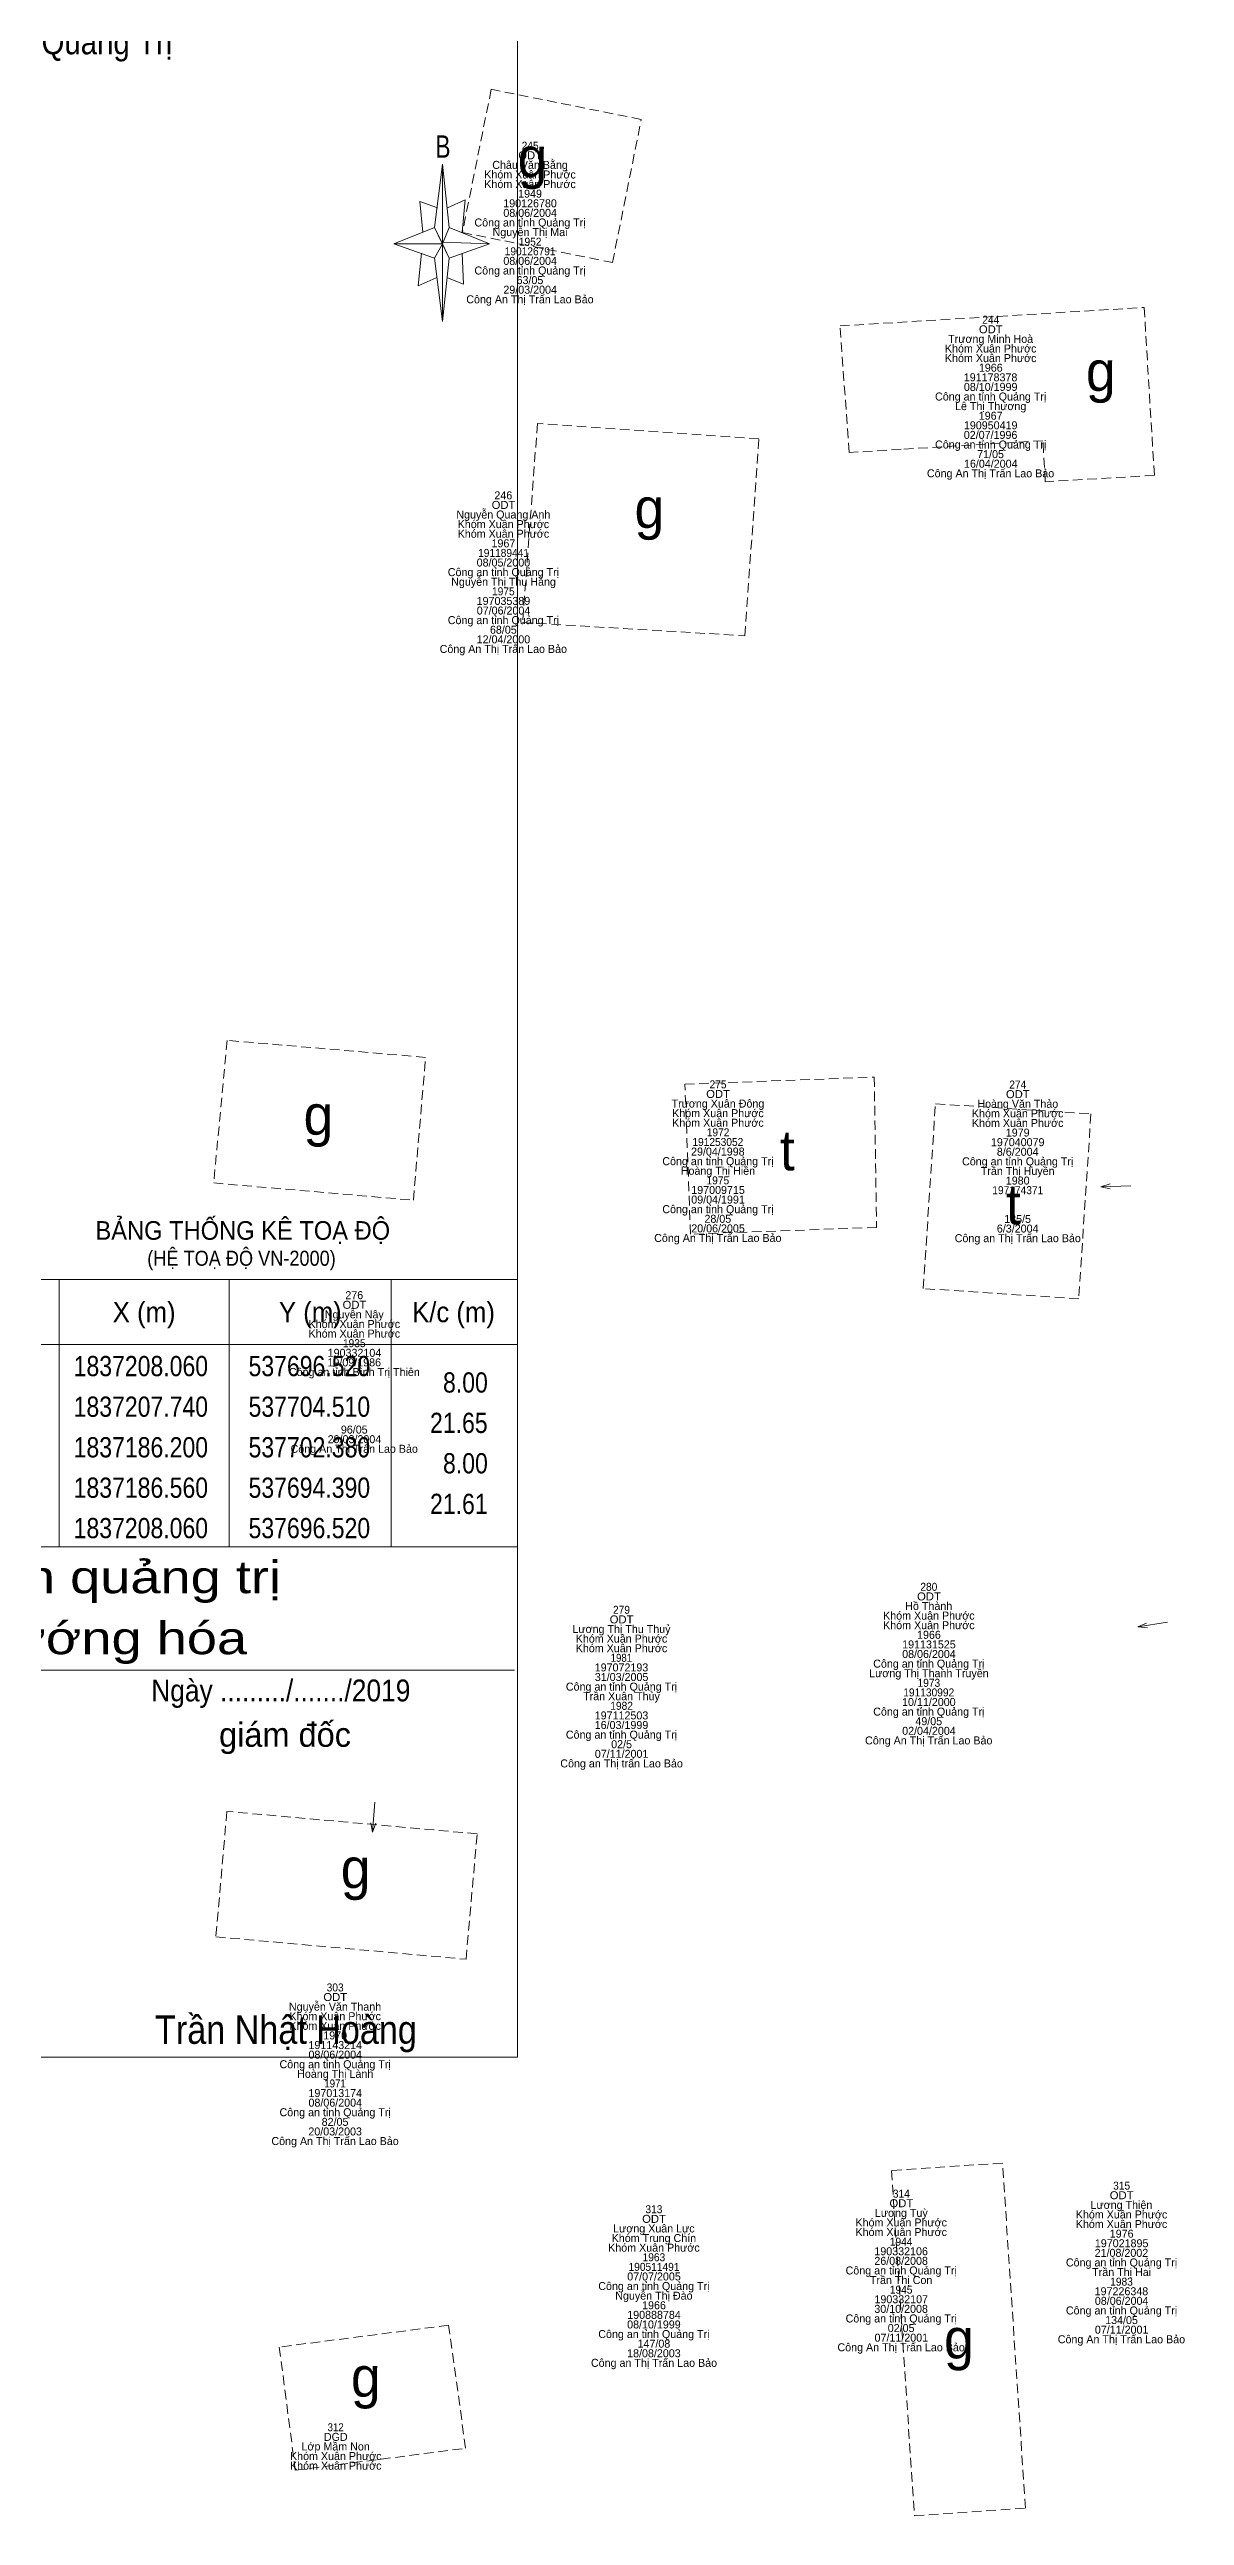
# Model space of a CAD drawing. Header units: metres. Extents: x 537497 to 538007, y 1836993 to 1837512.
# Drawn here: x 537594.1 to 537650.8, y 1837124.1 to 1837247.4 of the extents above; entities that cross this region are included whole.
import ezdxf
from ezdxf.enums import TextEntityAlignment as Align

# ---------------------------------------------------------------- set-up
doc = ezdxf.new("R2010")
doc.units = ezdxf.units.M
doc.header["$LTSCALE"] = 0.16
doc.linetypes.add('MEDIUM_DASHED', pattern=[4.5, 3, -1.5])
for name, color, linetype, lineweight in [('1', 7, 'Continuous', 13), ('14', 7, 'MEDIUM_DASHED', 13), ('16', 7, 'Continuous', 13), ('5', 7, 'Continuous', 13), ('63', 7, 'Continuous', 13)]:
    doc.layers.add(name, color=color, linetype=linetype, lineweight=lineweight)
doc.layers.add('15', color=7, linetype='Continuous')

msp = doc.modelspace()

# ---------------------------------------------------------------- linework, layer by layer
at = {"layer": '14'}
for points in [[(537616.19, 1837245.37), (537614.75, 1837238.21), (537622.25, 1837236.71), (537623.69, 1837243.86)], [(537649.33, 1837226.07), (537643.88, 1837225.75), (537643.76, 1837227.8), (537636.68, 1837227.37), (537634.08, 1837227.21), (537633.62, 1837233.54), (537648.82, 1837234.46)], [(537618.5, 1837228.66), (537617.76, 1837218.71), (537628.87, 1837218.05), (537629.56, 1837227.89)], [(537612.91, 1837196.97), (537602.99, 1837197.82), (537602.32, 1837190.69), (537612.3, 1837189.83)], [(537625.87, 1837195.63), (537635.33, 1837195.98), (537635.45, 1837188.47), (537626.15, 1837188.13)], [(537637.78, 1837185.41), (537638.39, 1837194.65), (537646.16, 1837194.14), (537645.55, 1837184.9)], [(537615.49, 1837158.15), (537602.98, 1837159.27), (537602.43, 1837153), (537614.93, 1837151.88)], [(537637.34, 1837124.06), (537642.89, 1837124.43), (537641.74, 1837141.69), (537636.19, 1837141.32)], [(537605.6, 1837132.49), (537606.4, 1837126.33), (537614.91, 1837127.43), (537614.06, 1837133.58)]]:
    msp.add_lwpolyline(points, close=True, dxfattribs=at)
at = {"layer": '16'}
for p, q in [((537646.66, 1837190.5), (537647.12, 1837190.64)), ((537648.51, 1837168.5), (537648.94, 1837168.69)), ((537610.26, 1837158.24), (537610.17, 1837158.7))]:
    msp.add_line(p, q, dxfattribs=at)
for points in [[(537648.16, 1837190.54), (537646.66, 1837190.5), (537647.12, 1837190.39)], [(537649.99, 1837168.73), (537648.51, 1837168.5), (537648.98, 1837168.45)], [(537610.38, 1837159.73), (537610.26, 1837158.24), (537610.42, 1837158.68)]]:
    msp.add_lwpolyline(points, dxfattribs=at)
at = {"layer": '5'}
for p, q in [((537613.35, 1837238.46), (537613.76, 1837241.62)), ((537614.08, 1837238.46), (537616.11, 1837237.65)), ((537613.35, 1837236.92), (537611.33, 1837237.65)), ((537614.73, 1837237.17), (537614.81, 1837235.63)), ((537614.08, 1837236.92), (537613.76, 1837233.76)), ((537614.81, 1837235.63), (537614, 1837235.95)), ((537544.61, 1837172.49), (537617.51, 1837172.49)), ((537544.61, 1837166.34), (537617.35, 1837166.34)), ((537544.61, 1837166.34), (537617.35, 1837166.34)), ((537544.61, 1837166.34), (537617.35, 1837166.34))]:
    msp.add_line(p, q, dxfattribs=at)
for points in [[(537544.61, 1837261.84), (537617.51, 1837261.84), (537617.51, 1837146.98), (537544.61, 1837146.98)], [(537613.76, 1837241.62), (537614.08, 1837238.46), (537613.76, 1837237.65)], [(537613.76, 1837237.65), (537611.33, 1837237.65), (537613.35, 1837238.46), (537614.08, 1837236.92), (537616.11, 1837237.65), (537613.76, 1837237.73)], [(537613.76, 1837237.65), (537613.76, 1837233.76), (537613.35, 1837236.92)]]:
    msp.add_lwpolyline(points, close=True, dxfattribs=at)
for points in [[(537613.51, 1837239.44), (537612.62, 1837239.76), (537612.78, 1837238.22)], [(537614, 1837239.44), (537614.89, 1837239.84), (537614.73, 1837238.22)], [(537613.76, 1837237.65), (537613.35, 1837238.46), (537611.33, 1837237.65)], [(537612.7, 1837237.17), (537612.54, 1837235.55), (537613.43, 1837235.95)], [(537613.76, 1837237.65), (537614.08, 1837236.92), (537616.11, 1837237.65)], [(537617.51, 1837146.98), (537544.61, 1837146.98), (537544.61, 1837166.34)]]:
    msp.add_lwpolyline(points, dxfattribs=at)
at = {"layer": '63'}
for p, q in [((537594.59, 1837185.86), (537594.59, 1837172.49)), ((537603.09, 1837185.86), (537603.09, 1837172.49)), ((537611.19, 1837185.86), (537611.19, 1837172.49)), ((537587.78, 1837182.62), (537617.51, 1837182.62))]:
    msp.add_line(p, q, dxfattribs=at)
msp.add_lwpolyline([(537587.78, 1837185.86), (537617.51, 1837185.86), (537617.51, 1837172.49), (537587.78, 1837172.49)], close=True, dxfattribs=at)

# ---------------------------------------------------------------- texts
at = {"layer": '1'}
for s, height, width, p in [('BẢNG THỐNG KÊ TOẠ ĐỘ ', 0.9315, 0.95, (537596.41, 1837187.85)), ('(HỆ TOẠ ĐỘ VN-2000)', 0.7533, 0.9, (537599, 1837186.55))]:
    msp.add_text(s, height=height, dxfattribs=dict(at, width=width)).set_placement(p)
at = {"layer": '15'}
for s, width, p in [('ODT', 1.05, (537618.135, 1837241.87)), ('245', 0.95, (537618.135, 1837242.35)), ('190126791', 0.95, (537618.135, 1837237.07)), ('1952', 0.95, (537618.135, 1837237.55)), ('ODT', 1.05, (537641.155, 1837233.17)), ('244', 0.95, (537641.155, 1837233.65)), ('ODT', 1.05, (537616.805, 1837224.39)), ('191189441', 0.95, (537616.805, 1837221.99)), ('1975', 0.95, (537616.795, 1837220.07)), ('ODT', 1.05, (537627.525, 1837194.94)), ('275', 0.95, (537627.525, 1837195.42)), ('ODT', 1.05, (537642.505, 1837194.93)), ('274', 0.95, (537642.505, 1837195.41)), ('191253052', 0.95, (537627.515, 1837192.54)), ('1972', 0.95, (537627.525, 1837193.02)), ('1975', 0.95, (537627.515, 1837190.62)), ('197174371', 0.95, (537642.505, 1837190.13)), ('ODT', 1.05, (537609.355, 1837184.4)), ('1935', 0.95, (537609.345, 1837182.48)), ('280', 0.95, (537638.06, 1837170.3)), ('279', 0.95, (537622.7, 1837169.15)), ('ODT', 1.05, (537638.065, 1837169.82)), ('ODT', 1.05, (537622.705, 1837168.67)), ('1981', 0.9, (537622.695, 1837166.75)), ('1973', 0.95, (537638.06, 1837165.5)), ('1982', 0.95, (537622.705, 1837164.35)), ('191130992', 0.95, (537638.055, 1837165.02)), ('ODT', 1.05, (537608.395, 1837149.79)), ('303', 0.95, (537608.39, 1837150.27)), ('1971', 0.9, (537608.385, 1837145.47)), ('ODT', 1.05, (537636.685, 1837139.48)), ('314', 0.95, (537636.685, 1837139.96)), ('ODT', 1.05, (537647.695, 1837139.88)), ('315', 0.95, (537647.695, 1837140.36)), ('ODT', 1.05, (537624.325, 1837138.7)), ('313', 0.95, (537624.32, 1837139.18)), ('1963', 0.95, (537624.32, 1837136.78)), ('1944', 0.95, (537636.675, 1837137.56)), ('190511491', 0.95, (537624.325, 1837136.3)), ('1983', 0.95, (537647.69, 1837135.56)), ('1945', 0.95, (537636.675, 1837135.16)), ('312', 0.9, (537608.415, 1837128.28))]:
    msp.add_text(s, height=0.4, dxfattribs=dict(at, width=width)).set_placement(p, align=Align.CENTER)
for s, p in [('Khóm Xuân Phước', (537618.13, 1837240.91)), ('Khóm Xuân Phước', (537618.13, 1837240.43)), ('Châu Văn Bằng', (537618.13, 1837241.39)), ('190126780', (537618.13, 1837239.47)), ('1949', (537618.13, 1837239.95)), ('Công an tỉnh Quảng Trị', (537618.13, 1837238.51)), ('Nguyễn Thị Mai', (537618.13, 1837238.03)), ('08/06/2004', (537618.135, 1837238.99)), ('08/06/2004', (537618.135, 1837236.59)), ('Công an tỉnh Quảng Trị', (537618.13, 1837236.11)), ('63/05', (537618.125, 1837235.63)), ('Công An Thị Trấn Lao Bảo', (537618.125, 1837234.67)), ('29/03/2004', (537618.135, 1837235.15)), ('Khóm Xuân Phước', (537641.15, 1837232.21)), ('Khóm Xuân Phước', (537641.15, 1837231.73)), ('Trương Minh Hoà', (537641.15, 1837232.69)), ('191178378', (537641.145, 1837230.77)), ('1966', (537641.155, 1837231.25)), ('Công an tỉnh Quảng Trị', (537641.15, 1837229.81)), ('Lê Thị Thương', (537641.15, 1837229.33)), ('08/10/1999', (537641.15, 1837230.29)), ('190950419', (537641.15, 1837228.37)), ('1967', (537641.15, 1837228.85)), ('Công an tỉnh Quảng Trị', (537641.15, 1837227.41)), ('02/07/1996', (537641.145, 1837227.89)), ('71/05', (537641.145, 1837226.93)), ('Công An Thị Trấn Lao Bảo', (537641.145, 1837225.97)), ('16/04/2004', (537641.155, 1837226.45)), ('246', (537616.795, 1837224.87)), ('Nguyễn Quang Anh', (537616.795, 1837223.91)), ('Khóm Xuân Phước', (537616.8, 1837223.43)), ('Khóm Xuân Phước', (537616.8, 1837222.95)), ('1967', (537616.8, 1837222.47)), ('Công an tỉnh Quảng Trị', (537616.8, 1837221.03)), ('Nguyễn Thị Thu Hằng', (537616.805, 1837220.55)), ('08/05/2000', (537616.8, 1837221.51)), ('197035389', (537616.8, 1837219.59)), ('Công an tỉnh Quảng Trị', (537616.8, 1837218.63)), ('07/06/2004', (537616.805, 1837219.11)), ('68/05', (537616.795, 1837218.15)), ('Công An Thị Trấn Lao Bảo', (537616.795, 1837217.19)), ('12/04/2000', (537616.8, 1837217.67)), ('Trương Xuân Đông', (537627.52, 1837194.46)), ('Khóm Xuân Phước', (537627.52, 1837193.98)), ('Khóm Xuân Phước', (537627.52, 1837193.5)), ('Khóm Xuân Phước', (537642.5, 1837193.97)), ('Khóm Xuân Phước', (537642.5, 1837193.49)), ('Hoàng Văn Thảo', (537642.505, 1837194.45)), ('197040079', (537642.5, 1837192.53)), ('1979', (537642.5, 1837193.01)), ('Công an tỉnh Quảng Trị', (537627.52, 1837191.58)), ('Hoàng Thị Hiền', (537627.52, 1837191.1)), ('29/04/1998', (537627.515, 1837192.06)), ('Công an tỉnh Quảng Trị', (537642.5, 1837191.57)), ('Trần Thị Huyền', (537642.5, 1837191.09)), ('8/6/2004', (537642.5, 1837192.05)), ('197009715', (537627.525, 1837190.14)), ('1980', (537642.5, 1837190.61)), ('Công an tỉnh Quảng Trị', (537627.52, 1837189.18)), ('09/04/1991', (537627.525, 1837189.66)), ('28/05', (537627.515, 1837188.7)), ('185/5', (537642.495, 1837188.69)), ('Công An Thị Trấn Lao Bảo', (537627.515, 1837187.74)), ('20/06/2005', (537627.525, 1837188.22)), ('Công an Thị Trấn Lao Bảo', (537642.505, 1837187.73)), ('6/3/2004', (537642.5, 1837188.21)), ('276', (537609.345, 1837184.88)), ('Nguyễn Nậy', (537609.345, 1837183.92)), ('Khóm Xuân Phước', (537609.35, 1837183.44)), ('Khóm Xuân Phước', (537609.35, 1837182.96)), ('19/09/1986', (537609.345, 1837181.52)), ('190332104', (537609.355, 1837182)), ('Công an tỉnh Bình Trị Thiên', (537609.35, 1837181.04)), ('29/03/2004', (537609.355, 1837177.68)), ('96/05', (537609.345, 1837178.16)), ('Công An Thị Trấn Lao Bảo', (537609.345, 1837177.2)), ('Khóm Xuân Phước', (537638.06, 1837168.86)), ('Hồ Thành', (537638.055, 1837169.34)), ('Lương Thị Thu Thuỷ', (537622.7, 1837168.19)), ('Khóm Xuân Phước', (537622.7, 1837167.71)), ('Khóm Xuân Phước', (537638.06, 1837168.38)), ('1966', (537638.065, 1837167.9)), ('Khóm Xuân Phước', (537622.7, 1837167.23)), ('Công an tỉnh Quảng Trị', (537638.06, 1837166.46)), ('08/06/2004', (537638.065, 1837166.94)), ('191131525', (537638.065, 1837167.42)), ('Công an tỉnh Quảng Trị', (537622.7, 1837165.31)), ('31/03/2005', (537622.705, 1837165.79)), ('197072193', (537622.7, 1837166.27)), ('Lương Thị Thanh Truyền', (537638.065, 1837165.98)), ('Trần Xuân Thủy', (537622.7, 1837164.83)), ('197112503', (537622.7, 1837163.87)), ('Công an tỉnh Quảng Trị', (537638.06, 1837164.06)), ('10/11/2000', (537638.06, 1837164.54)), ('Công an tỉnh Quảng Trị', (537622.7, 1837162.91)), ('16/03/1999', (537622.7, 1837163.39)), ('Công An Thị Trấn Lao Bảo', (537638.055, 1837162.62)), ('02/04/2004', (537638.065, 1837163.1)), ('49/05', (537638.055, 1837163.58)), ('Công an Thị trấn Lao Bảo', (537622.705, 1837161.47)), ('07/11/2001', (537622.705, 1837161.95)), ('02/5', (537622.705, 1837162.43)), ('Nguyễn Văn Thanh', (537608.385, 1837149.31)), ('Khóm Xuân Phước', (537608.39, 1837148.83)), ('Khóm Xuân Phước', (537608.39, 1837148.35)), ('1970', (537608.39, 1837147.87)), ('08/06/2004', (537608.395, 1837146.91)), ('191143214', (537608.395, 1837147.39)), ('Công an tỉnh Quảng Trị', (537608.39, 1837146.43)), ('Hoàng Thị Lành', (537608.395, 1837145.95)), ('08/06/2004', (537608.395, 1837144.51)), ('197013174', (537608.395, 1837144.99)), ('Công an tỉnh Quảng Trị', (537608.39, 1837144.03)), ('20/03/2003', (537608.39, 1837143.07)), ('82/05', (537608.385, 1837143.55)), ('Công An Thị Trấn Lao Bảo', (537608.385, 1837142.59)), ('Lương Thiện', (537647.685, 1837139.4)), ('Lương Xuân Lực', (537624.32, 1837138.22)), ('Khóm Xuân Phước', (537636.68, 1837138.52)), ('Khóm Xuân Phước', (537636.68, 1837138.04)), ('Lương Tuỳ', (537636.685, 1837139)), ('Khóm Xuân Phước', (537647.69, 1837138.92)), ('Khóm Xuân Phước', (537647.69, 1837138.44)), ('1976', (537647.695, 1837137.96)), ('Khóm Xuân Phước', (537624.32, 1837137.26)), ('Khóm Trung Chín', (537624.32, 1837137.74)), ('190332106', (537636.675, 1837137.08)), ('21/08/2002', (537647.685, 1837137)), ('197021895', (537647.695, 1837137.48)), ('07/07/2005', (537624.325, 1837135.82)), ('Công an tỉnh Quảng Trị', (537636.68, 1837136.12)), ('Trần Thị Con', (537636.675, 1837135.64)), ('26/08/2008', (537636.675, 1837136.6)), ('Công an tỉnh Quảng Trị', (537647.69, 1837136.52)), ('Trần Thị Hai', (537647.695, 1837136.04)), ('Công an tỉnh Quảng Trị', (537624.32, 1837135.34)), ('Nguyễn Thị Đào', (537624.32, 1837134.86)), ('1966', (537624.325, 1837134.38)), ('190332107', (537636.68, 1837134.68)), ('08/06/2004', (537647.695, 1837134.6)), ('197226348', (537647.685, 1837135.08)), ('08/10/1999', (537624.32, 1837133.42)), ('190888784', (537624.325, 1837133.9)), ('Công an tỉnh Quảng Trị', (537636.68, 1837133.72)), ('30/10/2008', (537636.675, 1837134.2)), ('02/05', (537636.675, 1837133.24)), ('Công an tỉnh Quảng Trị', (537647.69, 1837134.12)), ('07/11/2001', (537647.695, 1837133.16)), ('134/05', (537647.69, 1837133.64)), ('Công an tỉnh Quảng Trị', (537624.32, 1837132.94)), ('18/08/2003', (537624.32, 1837131.98)), ('147/08', (537624.32, 1837132.46)), ('Công An Thị Trấn Lao Bảo', (537636.675, 1837132.28)), ('07/11/2001', (537636.685, 1837132.76)), ('Công An Thị Trấn Lao Bảo', (537647.685, 1837132.68)), ('Công an Thị Trấn Lao Bảo', (537624.325, 1837131.5)), ('Khóm Xuân Phước', (537608.42, 1837126.84)), ('Lớp Mầm Non', (537608.415, 1837127.32)), ('DGD', (537608.42, 1837127.8)), ('Khóm Xuân Phước', (537608.42, 1837126.36))]:
    msp.add_text(s, height=0.4, dxfattribs=at).set_placement(p, align=Align.CENTER)
at = {"layer": '16'}
for s, p in [('g', (537617.51, 1837240.97)), ('g', (537645.91, 1837230.28)), ('g', (537623.35, 1837223.43)), ('g', (537606.81, 1837193.09)), ('t', (537630.62, 1837191.32)), ('t', (537641.91, 1837188.62)), ('g', (537608.67, 1837155.43)), ('g', (537638.82, 1837131.91)), ('g', (537609.18, 1837130))]:
    msp.add_text(s, height=2, dxfattribs=at).set_placement(p)
at = {"layer": '5'}
for s, height, width, p in [('Của thị trấn Lao Bảo, huyện Hướng Hóa, tỉnh Quảng Trị', 1.22, 0.9, (537581.97, 1837247.12)), ('B', 1.116, 0.75, (537613.78, 1837241.95)), ('văn phòng đăng ký đất đai tỉnh quảng trị', 1.62, 1.25, (537581.595, 1837170.18)), ('chi nhánh văn phòng đkđđ hướng hóa', 1.62, 1.25, (537581.04, 1837167.13)), ('Ngày ........./......./2019', 1.094, 0.9, (537605.675, 1837164.77)), ('Trần Nhật Hoàng', 1.417, 0.9, (537605.93, 1837147.65))]:
    msp.add_text(s, height=height, dxfattribs=dict(at, width=width)).set_placement(p, align=Align.CENTER)
msp.add_text('giám đốc', height=1.215, dxfattribs=at).set_placement((537605.885, 1837162.5), align=Align.CENTER)
at = {"layer": '63'}
for s, width, p in [('X (m)', 0.95, (537598.845, 1837183.73)), ('Y (m)', 0.95, (537607.15, 1837183.73)), ('K/c (m)', 0.95, (537614.305, 1837183.73)), ('1837208.060', 0.85, (537598.68, 1837181.03)), ('537696.520', 0.85, (537607.1, 1837181.03)), ('1837207.740', 0.85, (537598.68, 1837179)), ('537704.510', 0.85, (537607.1, 1837179)), ('1837186.200', 0.85, (537598.68, 1837176.97)), ('537702.380', 0.85, (537607.1, 1837176.97)), ('1837186.560', 0.85, (537598.68, 1837174.95)), ('537694.390', 0.85, (537607.1, 1837174.95)), ('1837208.060', 0.85, (537598.68, 1837172.93)), ('537696.520', 0.85, (537607.1, 1837172.93))]:
    msp.add_text(s, height=1.012, dxfattribs=dict(at, width=width)).set_placement(p, align=Align.CENTER)
at = {"layer": '63', "width": 0.85}
for s, p in [('8.00', (537616.02, 1837180.21)), ('21.65', (537616.01, 1837178.19)), ('8.00', (537616.02, 1837176.17)), ('21.61', (537616.01, 1837174.14))]:
    msp.add_text(s, height=1.012, dxfattribs=at).set_placement(p, align=Align.RIGHT)

doc.saveas('drawing.dxf')
